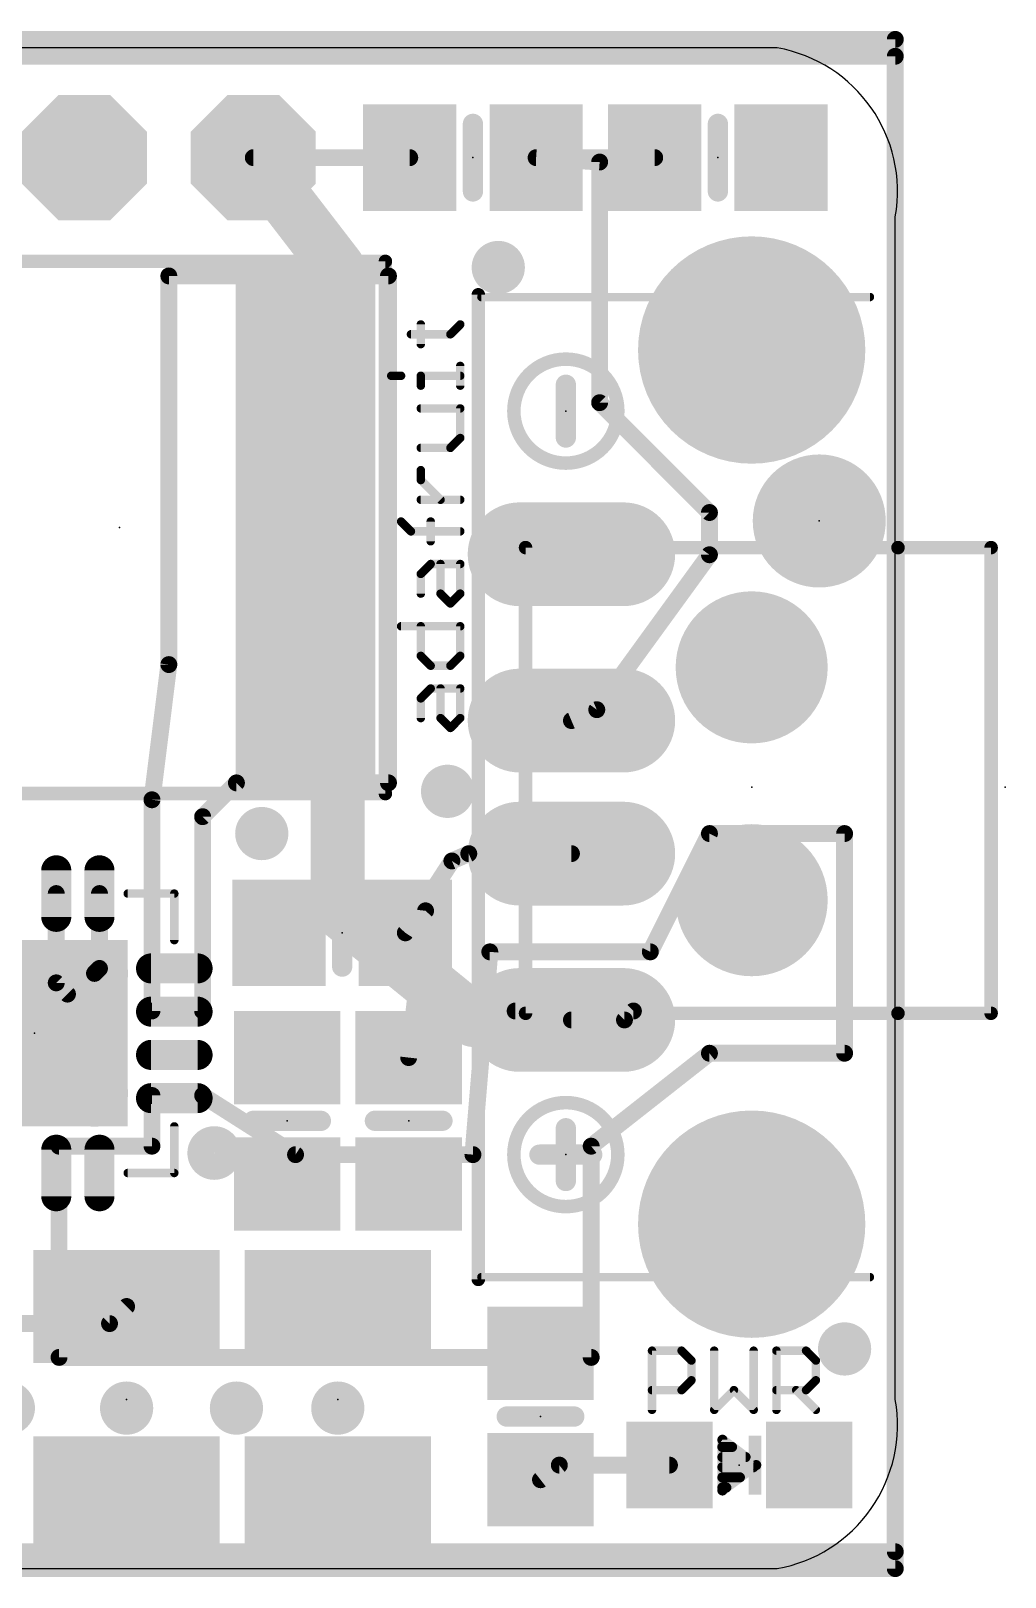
# Model space of a CAD drawing. Extents: x -7.3 to 30.9, y -0.2 to 23.1.
# Drawn here: x 16.21 to 30.86, y -0.13 to 23.11 of the extents above; entities that cross this region are included whole.
import ezdxf

# ---------------------------------------------------------------- set-up
doc = ezdxf.new("R2010")
doc.units = 0
for name, color, linetype in [('1', 12, 'CONTINUOUS'), ('16', 132, 'CONTINUOUS'), ('17', 110, 'CONTINUOUS'), ('18', 110, 'CONTINUOUS'), ('20', 53, 'CONTINUOUS'), ('21', 40, 'CONTINUOUS'), ('23', 53, 'CONTINUOUS'), ('29', 253, 'CONTINUOUS')]:
    doc.layers.add(name, color=color, linetype=linetype)

# ---------------------------------------------------------------- blocks, each defined once
blk = doc.blocks.new('RECT')
blk.add_solid([(-0.5, -0.5), (0.5, -0.5), (-0.5, 0.5), (0.5, 0.5)])
blk = doc.blocks.new('LONGP100')
at = {"const_width": 1}
blk.add_lwpolyline([(-0.5, 0), (0.5, 0)], dxfattribs=at)
at = {"const_width": 0.5}
for points in [[(-0.5, 0.25, 1), (-0.5, -0.25)], [(0.5, -0.25, 1), (0.5, 0.25)]]:
    blk.add_lwpolyline(points, format="xyb", dxfattribs=at)
blk = doc.blocks.new('ROUNDP')
at = {"const_width": 0.5}
blk.add_lwpolyline([(0, -0.25, 1), (0, 0.25, 1), (0, -0.25)], format="xyb", dxfattribs=at)
blk = doc.blocks.new('PIE')
at = {"const_width": 0.5}
blk.add_lwpolyline([(0, -0.25, 1), (0, 0.25, 1), (0, -0.25)], format="xyb", dxfattribs=at)
blk = doc.blocks.new('OCTAGONP')
at = {"const_width": 0.5}
blk.add_lwpolyline([(-0.25, -0.1036), (-0.25, 0.1036), (-0.1036, 0.25), (0.1036, 0.25), (0.25, 0.1036), (0.25, -0.1036), (0.1036, -0.25), (-0.1036, -0.25), (-0.25, -0.1036), (-0.25, 0.1036)], dxfattribs=at)
blk = doc.blocks.new('RECT168000X56000R100')
at = {"const_width": 0.175}
blk.add_lwpolyline([(0.4375, 0), (0.4375, 0, 0.4142), (0.35, 0.0875), (-0.35, 0.0875, 0.4142), (-0.4375, 0), (-0.4375, 0, 0.4142), (-0.35, -0.0875), (0.35, -0.0875, 0.4142)], format="xyb", close=True, dxfattribs=at)
blk.add_solid([(-0.3754, -0.0254), (0.3754, -0.0254), (-0.3754, 0.0254), (0.3754, 0.0254)])
blk = doc.blocks.new('RECT184256X72256R100')
at = {"const_width": 0.2258}
blk.add_lwpolyline([(0.4629, 0), (0.4629, 0, 0.4142), (0.35, 0.1129), (-0.35, 0.1129, 0.4142), (-0.4629, 0), (-0.4629, 0, 0.4142), (-0.35, -0.1129), (0.35, -0.1129, 0.4142)], format="xyb", close=True, dxfattribs=at)
blk.add_solid([(-0.3754, -0.0254), (0.3754, -0.0254), (-0.3754, 0.0254), (0.3754, 0.0254)])
blk = doc.blocks.new('ROUNDV')
at = {"const_width": 0.5}
blk.add_lwpolyline([(0, -0.25, 1), (0, 0.25, 1), (0, -0.25)], format="xyb", dxfattribs=at)

msp = doc.modelspace()

# ---------------------------------------------------------------- linework, layer by layer
at = {"layer": '1', "const_width": 0.254}
for points in [[(0, 22.733), (29.21, 22.733)], [(29.21, 22.733), (29.21, 0)], [(19.558, 21.209), (21.91, 21.209)], [(23.81, 21.209), (25.593, 21.209)], [(23.81, 21.209), (24.765, 21.143)], [(24.765, 21.143), (24.765, 17.526)], [(21.59, 19.431), (18.288, 19.431)], [(18.288, 19.431), (18.288, 13.589)], [(21.59, 11.811), (21.59, 19.431)], [(24.765, 17.526), (26.416, 15.875)], [(26.416, 15.875), (26.416, 15.24)], [(26.416, 15.24), (24.722, 12.911)], [(18.288, 13.589), (18.034, 11.557)], [(24.722, 12.911), (24.341, 12.7475)], [(18.796, 11.303), (19.304, 11.811)], [(19.304, 11.811), (21.59, 11.811)], [(18.034, 11.557), (18.034, 8.382)], [(18.796, 8.382), (18.796, 11.303)], [(26.416, 11.049), (25.527, 9.271)], [(28.448, 11.049), (26.416, 11.049)], [(28.448, 7.747), (28.448, 11.049)], [(22.5435, 10.6375), (21.844, 9.557)], [(22.7975, 10.7475), (22.5435, 10.6375)], [(22.7975, 10.7475), (24.341, 10.7475)], [(16.595, 10.147), (16.595, 8.805)], [(17.245, 10.147), (17.245, 9.022)], [(22.148, 9.888), (21.844, 9.557)], [(21.894, 7.682), (22.148, 9.888)], [(23.114, 9.271), (22.86, 6.223)], [(25.527, 9.271), (23.114, 9.271)], [(17.245, 9.022), (17.17, 8.947)], [(16.595, 8.805), (16.764, 8.636)], [(18.034, 8.382), (18.796, 8.382)], [(23.495, 8.382), (25.273, 8.382)], [(25.1385, 8.2475), (24.341, 8.2475)], [(25.273, 8.382), (25.1385, 8.2475)], [(24.638, 6.35), (26.416, 7.747)], [(26.416, 7.747), (28.448, 7.747)], [(18.796, 7.112), (18.034, 7.112)], [(18.034, 7.112), (18.034, 6.35)], [(20.193, 6.223), (18.796, 7.112)], [(16.637, 6.35), (16.637, 3.175)], [(18.034, 6.35), (16.637, 6.35)], [(22.86, 6.223), (20.193, 6.223)], [(24.638, 3.175), (24.638, 6.35)], [(17.396, 3.683), (17.653, 3.94)], [(15.875, 3.683), (17.396, 3.683)], [(16.637, 3.175), (24.638, 3.175)], [(24.159, 1.556), (23.876, 1.336)], [(25.815, 1.556), (24.159, 1.556)], [(29.21, 0), (0, 0)]]:
    msp.add_lwpolyline(points, dxfattribs=at)
at = {"layer": '1', "const_width": 0.127}
for points in [[(29.2735, 22.733, 1), (29.1465, 22.733)], [(29.21, 22.6695, 1), (29.21, 22.7965)], [(19.558, 21.2725, 1), (19.558, 21.1455)], [(21.91, 21.1455, 1), (21.91, 21.2725)], [(23.81, 21.2725, 1), (23.81, 21.1455)], [(23.8144, 21.2723, 1), (23.8056, 21.1457)], [(24.8285, 21.143, 1), (24.7015, 21.143)], [(24.7606, 21.0797, 1), (24.7694, 21.2063)], [(25.593, 21.1455, 1), (25.593, 21.2725)], [(18.288, 19.4945, 1), (18.288, 19.3675)], [(18.3515, 19.431, 1), (18.2245, 19.431)], [(21.6535, 19.431, 1), (21.5265, 19.431)], [(21.59, 19.3675, 1), (21.59, 19.4945)], [(24.8099, 17.5709, 1), (24.7201, 17.4811)], [(24.7015, 17.526, 1), (24.8285, 17.526)], [(26.4795, 15.875, 1), (26.3525, 15.875)], [(26.3711, 15.8301, 1), (26.4609, 15.9199)], [(26.4674, 15.2026, 1), (26.3646, 15.2774)], [(26.3525, 15.24, 1), (26.4795, 15.24)], [(18.351, 13.5811, 1), (18.225, 13.5969)], [(18.2245, 13.589, 1), (18.3515, 13.589)], [(24.747, 12.8526, 1), (24.697, 12.9694)], [(24.316, 12.8059, 1), (24.366, 12.6891)], [(24.6706, 12.9484, 1), (24.7734, 12.8736)], [(19.304, 11.8745, 1), (19.304, 11.7475)], [(19.3489, 11.7661, 1), (19.2591, 11.8559)], [(21.5265, 11.811, 1), (21.6535, 11.811)], [(21.59, 11.7475, 1), (21.59, 11.8745)], [(18.0975, 11.557, 1), (17.9705, 11.557)], [(17.971, 11.5649, 1), (18.097, 11.5491)], [(18.8595, 11.303, 1), (18.7325, 11.303)], [(18.7511, 11.3479, 1), (18.8409, 11.2581)], [(26.416, 11.1125, 1), (26.416, 10.9855)], [(26.4728, 11.0206, 1), (26.3592, 11.0774)], [(28.5115, 11.049, 1), (28.3845, 11.049)], [(28.448, 10.9855, 1), (28.448, 11.1125)], [(22.5183, 10.6958, 1), (22.5687, 10.5792)], [(22.5968, 10.603, 1), (22.4902, 10.672)], [(22.7975, 10.811, 1), (22.7975, 10.684)], [(22.8227, 10.6892, 1), (22.7723, 10.8058)], [(24.341, 10.684, 1), (24.341, 10.811)], [(16.6585, 10.147, 1), (16.5315, 10.147)], [(17.3085, 10.147, 1), (17.1815, 10.147)], [(22.2111, 9.8807, 1), (22.0849, 9.8953)], [(22.1948, 9.845, 1), (22.1012, 9.931)], [(21.7972, 9.6, 1), (21.8908, 9.514)], [(21.7907, 9.5915, 1), (21.8973, 9.5225)], [(23.114, 9.3345, 1), (23.114, 9.2075)], [(23.1773, 9.2657, 1), (23.0507, 9.2763)], [(25.4702, 9.2994, 1), (25.5838, 9.2426)], [(25.527, 9.2075, 1), (25.527, 9.3345)], [(17.1815, 9.022, 1), (17.3085, 9.022)], [(17.2899, 8.9771, 1), (17.2001, 9.0669)], [(16.6399, 8.8499, 1), (16.5501, 8.7601)], [(16.5315, 8.805, 1), (16.6585, 8.805)], [(17.1251, 8.9919, 1), (17.2149, 8.9021)], [(16.7191, 8.5911, 1), (16.8089, 8.6809)], [(18.034, 8.4455, 1), (18.034, 8.3185)], [(17.9705, 8.382, 1), (18.0975, 8.382)], [(18.7325, 8.382, 1), (18.8595, 8.382)], [(18.796, 8.3185, 1), (18.796, 8.4455)], [(23.495, 8.4455, 1), (23.495, 8.3185)], [(24.341, 8.311, 1), (24.341, 8.184)], [(25.1385, 8.184, 1), (25.1385, 8.311)], [(25.3179, 8.3371, 1), (25.2281, 8.4269)], [(25.273, 8.3185, 1), (25.273, 8.4455)], [(25.0936, 8.2924, 1), (25.1834, 8.2026)], [(21.8309, 7.6893, 1), (21.9571, 7.6747)], [(26.416, 7.8105, 1), (26.416, 7.6835)], [(26.4552, 7.6971, 1), (26.3768, 7.7969)], [(28.3845, 7.747, 1), (28.5115, 7.747)], [(28.448, 7.6835, 1), (28.448, 7.8105)], [(18.034, 7.1755, 1), (18.034, 7.0485)], [(18.0975, 7.112, 1), (17.9705, 7.112)], [(18.8301, 7.1656, 1), (18.7619, 7.0584)], [(18.796, 7.0485, 1), (18.796, 7.1755)], [(16.7005, 6.35, 1), (16.5735, 6.35)], [(16.637, 6.4135, 1), (16.637, 6.2865)], [(17.9705, 6.35, 1), (18.0975, 6.35)], [(18.034, 6.2865, 1), (18.034, 6.4135)], [(20.193, 6.2865, 1), (20.193, 6.1595)], [(20.1589, 6.1694, 1), (20.2271, 6.2766)], [(22.7967, 6.2283, 1), (22.9233, 6.2177)], [(22.86, 6.1595, 1), (22.86, 6.2865)], [(24.7015, 6.35, 1), (24.5745, 6.35)], [(24.5988, 6.3999, 1), (24.6772, 6.3001)], [(17.6979, 3.8951, 1), (17.6081, 3.9849)], [(17.3511, 3.7279, 1), (17.4409, 3.6381)], [(17.396, 3.6195, 1), (17.396, 3.7465)], [(16.637, 3.2385, 1), (16.637, 3.1115)], [(24.638, 3.1115, 1), (24.638, 3.2385)], [(16.5735, 3.175, 1), (16.7005, 3.175)], [(24.5745, 3.175, 1), (24.7015, 3.175)], [(24.159, 1.6195, 1), (24.159, 1.4925)], [(24.198, 1.5059, 1), (24.12, 1.6061)], [(25.815, 1.4925, 1), (25.815, 1.6195)], [(23.837, 1.3861, 1), (23.915, 1.2859)], [(29.1465, 0, 1), (29.2735, 0)], [(29.21, -0.0635, 1), (29.21, 0.0635)]]:
    msp.add_lwpolyline(points, format="xyb", dxfattribs=at)
at = {"layer": '16'}
for points, const_width in [([(0, 22.987), (29.21, 22.987)], 0.254), ([(29.21, 22.987), (29.21, 0.254)], 0.254), ([(19.558, 21.209), (20.828, 19.558)], 0.8128), ([(20.828, 19.558), (20.828, 9.906)], 0.8128), ([(20.828, 9.906), (22.8675, 8.2475)], 0.8128), ([(22.8675, 8.2475), (24.341, 8.2475)], 0.8128), ([(29.21, 0.254), (0, 0.254)], 0.254)]:
    msp.add_lwpolyline(points, dxfattribs=dict(at, const_width=const_width))
for points, const_width in [([(29.2735, 22.987, 1), (29.1465, 22.987)], 0.127), ([(29.21, 22.9235, 1), (29.21, 23.0505)], 0.127), ([(19.7191, 21.3329, 1), (19.3969, 21.0851)], 0.4064), ([(21.0312, 19.558, 1), (20.6248, 19.558)], 0.4064), ([(20.6669, 19.4341, 1), (20.9891, 19.6819)], 0.4064), ([(20.9562, 10.0637, 1), (20.6998, 9.7483)], 0.4064), ([(20.6248, 9.906, 1), (21.0312, 9.906)], 0.4064), ([(22.8675, 8.4507, 1), (22.8675, 8.0443)], 0.4064), ([(22.7393, 8.0898, 1), (22.9957, 8.4052)], 0.4064), ([(24.341, 8.0443, 1), (24.341, 8.4507)], 0.4064), ([(29.1465, 0.254, 1), (29.2735, 0.254)], 0.127), ([(29.21, 0.1905, 1), (29.21, 0.3175)], 0.127)]:
    msp.add_lwpolyline(points, format="xyb", dxfattribs=dict(at, const_width=const_width))
at = {"layer": '20'}
for p, q in [((27.432, 22.86), (2.54, 22.86)), ((29.21, 2.54), (29.21, 20.32)), ((2.54, 0), (27.432, 0))]:
    msp.add_line(p, q, dxfattribs=at)
for centre, start, end in [((27.051, 20.701), 349.992, 79.992), ((27.051, 2.159), 280.008, 10.008)]:
    msp.add_arc(centre, 2.1924, start, end, dxfattribs=at)
at = {"layer": '21'}
for points, const_width in [([(22.86, 20.701), (22.86, 21.717)], 0.3048), ([(26.543, 21.717), (26.543, 20.701)], 0.3048), ([(13.544, 19.65), (21.544, 19.65)], 0.2032), ([(21.544, 19.65), (21.544, 11.65)], 0.2032), ([(22.941, 19.1475), (22.941, 4.3475)], 0.2032), ([(22.987, 19.1135), (28.829, 19.1135)], 0.127), ([(21.928, 18.5538), (22.5212, 18.5538)], 0.127), ([(22.0763, 18.4055), (22.0763, 18.7021)], 0.127), ([(22.5212, 18.5538), (22.6695, 18.7021)], 0.127), ([(22.6695, 17.7819), (22.6695, 18.0784)], 0.127), ([(21.6314, 17.9301), (21.7797, 17.9301)], 0.127), ([(22.0763, 17.7819), (22.0763, 17.9301)], 0.127), ([(22.0763, 17.9301), (22.6695, 17.9301)], 0.127), ([(24.257, 17.7958), (24.257, 17.0021)], 0.3048), ([(22.6695, 17.4395), (22.0763, 17.4395)], 0.127), ([(22.6695, 16.9946), (22.6695, 17.4395)], 0.127), ([(22.5212, 16.8463), (22.6695, 16.9946)], 0.127), ([(22.0763, 16.8463), (22.5212, 16.8463)], 0.127), ([(22.0763, 16.3633), (22.0763, 16.5116)], 0.127), ([(22.3729, 16.0667), (22.0763, 16.3633)], 0.127), ([(22.6695, 16.0667), (22.0763, 16.0667)], 0.127), ([(21.928, 15.5913), (21.7797, 15.7396)], 0.127), ([(22.6695, 15.5913), (21.928, 15.5913)], 0.127), ([(22.2246, 15.4431), (22.2246, 15.7396)], 0.127), ([(29.251, 15.3475), (23.651, 15.3475)], 0.2032), ([(23.651, 15.3475), (23.651, 8.3475)], 0.2032), ([(30.651, 15.3475), (29.251, 15.3475)], 0.2032), ([(29.251, 8.3475), (29.251, 15.3475)], 0.2032), ([(30.651, 8.3475), (30.651, 15.3475)], 0.2032), ([(22.0763, 14.9524), (22.2246, 15.1007)], 0.127), ([(22.2246, 15.1007), (22.6695, 15.1007)], 0.127), ([(22.3729, 14.6558), (22.3729, 15.1007)], 0.127), ([(22.6695, 15.1007), (22.6695, 14.6558)], 0.127), ([(22.0763, 14.6558), (22.0763, 14.9524)], 0.127), ([(22.5212, 14.5075), (22.3729, 14.6558)], 0.127), ([(22.6695, 14.6558), (22.5212, 14.5075)], 0.127), ([(21.7797, 14.1652), (22.6695, 14.1652)], 0.127), ([(22.0763, 13.7203), (22.0763, 14.1652)], 0.127), ([(22.6695, 14.1652), (22.6695, 13.7203)], 0.127), ([(22.2246, 13.572), (22.0763, 13.7203)], 0.127), ([(22.6695, 13.7203), (22.5212, 13.572)], 0.127), ([(22.5212, 13.572), (22.2246, 13.572)], 0.127), ([(22.0763, 13.0814), (22.2246, 13.2297)], 0.127), ([(22.2246, 13.2297), (22.6695, 13.2297)], 0.127), ([(22.3729, 12.7848), (22.3729, 13.2297)], 0.127), ([(22.6695, 13.2297), (22.6695, 12.7848)], 0.127), ([(22.0763, 12.7848), (22.0763, 13.0814)], 0.127), ([(22.5212, 12.6365), (22.3729, 12.7848)], 0.127), ([(22.6695, 12.7848), (22.5212, 12.6365)], 0.127), ([(21.544, 11.65), (13.544, 11.65)], 0.2032), ([(18.37, 10.147), (17.67, 10.147)], 0.127), ([(18.37, 9.447), (18.37, 10.147)], 0.127), ([(20.894, 9.049), (20.894, 10.065)], 0.3048), ([(23.651, 8.3475), (29.251, 8.3475)], 0.2032), ([(29.251, 8.3475), (30.651, 8.3475)], 0.2032), ([(19.558, 6.731), (20.574, 6.731)], 0.3048), ([(22.402, 6.732), (21.386, 6.732)], 0.3048), ([(24.257, 6.6198), (24.257, 5.8262)], 0.3048), ([(18.37, 5.947), (18.37, 6.647)], 0.127), ([(24.6538, 6.223), (23.8601, 6.223)], 0.3048), ([(17.67, 5.947), (18.37, 5.947)], 0.127), ([(22.987, 4.3815), (28.829, 4.3815)], 0.127), ([(25.5522, 2.3865), (25.5522, 3.2763)], 0.127), ([(25.5522, 3.2763), (25.9971, 3.2763)], 0.127), ([(25.9971, 3.2763), (26.1454, 3.128)], 0.127), ([(26.4877, 3.2763), (26.4877, 2.3865)], 0.127), ([(27.0809, 2.3865), (27.0809, 3.2763)], 0.127), ([(27.4233, 2.3865), (27.4233, 3.2763)], 0.127), ([(27.4233, 3.2763), (27.8681, 3.2763)], 0.127), ([(27.8681, 3.2763), (28.0164, 3.128)], 0.127), ([(26.1454, 3.128), (26.1454, 2.8314)], 0.127), ([(28.0164, 3.128), (28.0164, 2.8314)], 0.127), ([(26.1454, 2.8314), (25.9971, 2.6831)], 0.127), ([(28.0164, 2.8314), (27.8681, 2.6831)], 0.127), ([(25.9971, 2.6831), (25.5522, 2.6831)], 0.127), ([(26.4877, 2.3865), (26.7843, 2.6831)], 0.127), ([(26.7843, 2.6831), (27.0809, 2.3865)], 0.127), ([(27.8681, 2.6831), (27.4233, 2.6831)], 0.127), ([(27.7198, 2.6831), (28.0164, 2.3865)], 0.127), ([(24.384, 2.286), (23.368, 2.286)], 0.3048), ([(27.119, 1.556), (26.611, 1.937)], 0.1524), ([(26.611, 1.937), (26.611, 1.175)], 0.1524), ([(26.611, 1.8288), (26.7553, 1.8288)], 0.1524), ([(26.611, 1.6764), (26.9585, 1.6764)], 0.1524), ([(26.611, 1.175), (27.119, 1.556)], 0.1524), ([(26.611, 1.524), (27.0763, 1.524)], 0.1524), ([(26.611, 1.3716), (26.8731, 1.3716)], 0.1524), ([(26.611, 1.2192), (26.6699, 1.2192)], 0.1524)]:
    msp.add_lwpolyline(points, dxfattribs=dict(at, const_width=const_width))
for points, const_width in [([(22.9362, 21.717, 1), (22.7838, 21.717)], 0.1524), ([(26.6192, 21.717, 1), (26.4668, 21.717)], 0.1524), ([(22.7838, 20.701, 1), (22.9362, 20.701)], 0.1524), ([(26.4668, 20.701, 1), (26.6192, 20.701)], 0.1524), ([(21.5948, 19.65, 1), (21.4932, 19.65)], 0.1016), ([(21.544, 19.5992, 1), (21.544, 19.7008)], 0.1016), ([(22.9918, 19.1475, 1), (22.8902, 19.1475)], 0.1016), ([(22.987, 19.1453, 1), (22.987, 19.0818)], 0.0635), ([(28.829, 19.0818, 1), (28.829, 19.1453)], 0.0635), ([(21.928, 18.5856, 1), (21.928, 18.5221)], 0.0635), ([(22.1081, 18.7021, 1), (22.0446, 18.7021)], 0.0635), ([(22.4988, 18.5763, 1), (22.5437, 18.5314)], 0.0635), ([(22.5212, 18.5221, 1), (22.5212, 18.5856)], 0.0635), ([(22.692, 18.6797, 1), (22.647, 18.7246)], 0.0635), ([(22.0446, 18.4055, 1), (22.1081, 18.4055)], 0.0635), ([(22.7012, 18.0784, 1), (22.6378, 18.0784)], 0.0635), ([(24.257, 16.6173, 1), (24.257, 18.1807, 1), (24.257, 16.6173)], 0.2032), ([(21.6314, 17.9619, 1), (21.6314, 17.8984)], 0.0635), ([(21.7797, 17.8984, 1), (21.7797, 17.9619)], 0.0635), ([(22.1081, 17.9301, 1), (22.0446, 17.9301)], 0.0635), ([(22.0763, 17.9619, 1), (22.0763, 17.8984)], 0.0635), ([(22.6695, 17.8984, 1), (22.6695, 17.9619)], 0.0635), ([(24.3332, 17.7958, 1), (24.1808, 17.7958)], 0.1524), ([(22.0446, 17.7819, 1), (22.1081, 17.7819)], 0.0635), ([(22.6378, 17.7819, 1), (22.7012, 17.7819)], 0.0635), ([(22.0763, 17.4713, 1), (22.0763, 17.4078)], 0.0635), ([(22.7012, 17.4395, 1), (22.6378, 17.4395)], 0.0635), ([(22.6695, 17.4078, 1), (22.6695, 17.4713)], 0.0635), ([(22.6378, 16.9946, 1), (22.7012, 16.9946)], 0.0635), ([(22.692, 16.9722, 1), (22.647, 17.0171)], 0.0635), ([(24.1808, 17.0021, 1), (24.3332, 17.0021)], 0.1524), ([(22.0763, 16.8781, 1), (22.0763, 16.8146)], 0.0635), ([(22.4988, 16.8688, 1), (22.5437, 16.8239)], 0.0635), ([(22.5212, 16.8146, 1), (22.5212, 16.8781)], 0.0635), ([(22.1081, 16.5116, 1), (22.0446, 16.5116)], 0.0635), ([(22.0446, 16.3633, 1), (22.1081, 16.3633)], 0.0635), ([(22.0988, 16.3858, 1), (22.0539, 16.3409)], 0.0635), ([(22.0763, 16.0985, 1), (22.0763, 16.035)], 0.0635), ([(22.3505, 16.0443, 1), (22.3954, 16.0892)], 0.0635), ([(22.6695, 16.035, 1), (22.6695, 16.0985)], 0.0635), ([(21.8022, 15.7621, 1), (21.7573, 15.7172)], 0.0635), ([(21.928, 15.6231, 1), (21.928, 15.5596)], 0.0635), ([(21.9056, 15.5689, 1), (21.9505, 15.6138)], 0.0635), ([(22.2564, 15.7396, 1), (22.1929, 15.7396)], 0.0635), ([(22.6695, 15.5596, 1), (22.6695, 15.6231)], 0.0635), ([(22.1929, 15.4431, 1), (22.2564, 15.4431)], 0.0635), ([(23.651, 15.3983, 1), (23.651, 15.2967)], 0.1016), ([(23.7018, 15.3475, 1), (23.6002, 15.3475)], 0.1016), ([(29.251, 15.3983, 1), (29.251, 15.2967)], 0.1016), ([(29.3018, 15.3475, 1), (29.2002, 15.3475)], 0.1016), ([(29.251, 15.2967, 1), (29.251, 15.3983)], 0.1016), ([(30.7018, 15.3475, 1), (30.6002, 15.3475)], 0.1016), ([(30.651, 15.2967, 1), (30.651, 15.3983)], 0.1016), ([(22.2246, 15.1325, 1), (22.2246, 15.069)], 0.0635), ([(22.2471, 15.0783, 1), (22.2022, 15.1232)], 0.0635), ([(22.4047, 15.1007, 1), (22.3412, 15.1007)], 0.0635), ([(22.7012, 15.1007, 1), (22.6378, 15.1007)], 0.0635), ([(22.6695, 15.069, 1), (22.6695, 15.1325)], 0.0635), ([(22.1081, 14.9524, 1), (22.0446, 14.9524)], 0.0635), ([(22.0539, 14.9749, 1), (22.0988, 14.93)], 0.0635), ([(22.0446, 14.6558, 1), (22.1081, 14.6558)], 0.0635), ([(22.3954, 14.6783, 1), (22.3505, 14.6334)], 0.0635), ([(22.3412, 14.6558, 1), (22.4047, 14.6558)], 0.0635), ([(22.6378, 14.6558, 1), (22.7012, 14.6558)], 0.0635), ([(22.692, 14.6334, 1), (22.647, 14.6783)], 0.0635), ([(22.4988, 14.53, 1), (22.5437, 14.4851)], 0.0635), ([(22.4988, 14.4851, 1), (22.5437, 14.53)], 0.0635), ([(21.7797, 14.1969, 1), (21.7797, 14.1334)], 0.0635), ([(22.1081, 14.1652, 1), (22.0446, 14.1652)], 0.0635), ([(22.7012, 14.1652, 1), (22.6378, 14.1652)], 0.0635), ([(22.6695, 14.1334, 1), (22.6695, 14.1969)], 0.0635), ([(22.0446, 13.7203, 1), (22.1081, 13.7203)], 0.0635), ([(22.0988, 13.7428, 1), (22.0539, 13.6979)], 0.0635), ([(22.6378, 13.7203, 1), (22.7012, 13.7203)], 0.0635), ([(22.692, 13.6979, 1), (22.647, 13.7428)], 0.0635), ([(22.2246, 13.6038, 1), (22.2246, 13.5403)], 0.0635), ([(22.2022, 13.5496, 1), (22.2471, 13.5945)], 0.0635), ([(22.4988, 13.5945, 1), (22.5437, 13.5496)], 0.0635), ([(22.5212, 13.5403, 1), (22.5212, 13.6038)], 0.0635), ([(22.2246, 13.2614, 1), (22.2246, 13.1979)], 0.0635), ([(22.2471, 13.2072, 1), (22.2022, 13.2521)], 0.0635), ([(22.4047, 13.2297, 1), (22.3412, 13.2297)], 0.0635), ([(22.7012, 13.2297, 1), (22.6378, 13.2297)], 0.0635), ([(22.6695, 13.1979, 1), (22.6695, 13.2614)], 0.0635), ([(22.1081, 13.0814, 1), (22.0446, 13.0814)], 0.0635), ([(22.0539, 13.1038, 1), (22.0988, 13.0589)], 0.0635), ([(22.0446, 12.7848, 1), (22.1081, 12.7848)], 0.0635), ([(22.3954, 12.8072, 1), (22.3505, 12.7623)], 0.0635), ([(22.3412, 12.7848, 1), (22.4047, 12.7848)], 0.0635), ([(22.6378, 12.7848, 1), (22.7012, 12.7848)], 0.0635), ([(22.692, 12.7623, 1), (22.647, 12.8072)], 0.0635), ([(22.4988, 12.659, 1), (22.5437, 12.614)], 0.0635), ([(22.4988, 12.614, 1), (22.5437, 12.659)], 0.0635), ([(21.4932, 11.65, 1), (21.5948, 11.65)], 0.1016), ([(21.544, 11.5992, 1), (21.544, 11.7008)], 0.1016), ([(17.67, 10.1788, 1), (17.67, 10.1152)], 0.0635), ([(18.4017, 10.147, 1), (18.3383, 10.147)], 0.0635), ([(18.37, 10.1152, 1), (18.37, 10.1788)], 0.0635), ([(20.9702, 10.065, 1), (20.8178, 10.065)], 0.1524), ([(18.3383, 9.447, 1), (18.4017, 9.447)], 0.0635), ([(20.8178, 9.049, 1), (20.9702, 9.049)], 0.1524), ([(23.651, 8.3983, 1), (23.651, 8.2967)], 0.1016), ([(23.6002, 8.3475, 1), (23.7018, 8.3475)], 0.1016), ([(29.251, 8.3983, 1), (29.251, 8.2967)], 0.1016), ([(29.2002, 8.3475, 1), (29.3018, 8.3475)], 0.1016), ([(29.251, 8.2967, 1), (29.251, 8.3983)], 0.1016), ([(30.6002, 8.3475, 1), (30.7018, 8.3475)], 0.1016), ([(30.651, 8.2967, 1), (30.651, 8.3983)], 0.1016), ([(24.257, 5.4413, 1), (24.257, 7.0047, 1), (24.257, 5.4413)], 0.2032), ([(19.558, 6.8072, 1), (19.558, 6.6548)], 0.1524), ([(20.574, 6.6548, 1), (20.574, 6.8072)], 0.1524), ([(21.386, 6.8082, 1), (21.386, 6.6558)], 0.1524), ([(22.402, 6.6558, 1), (22.402, 6.8082)], 0.1524), ([(24.3332, 6.6198, 1), (24.1808, 6.6198)], 0.1524), ([(18.4017, 6.647, 1), (18.3383, 6.647)], 0.0635), ([(18.97, 6.047, 1), (18.97, 6.447, 1), (18.97, 6.047)], 0.4064), ([(23.8601, 6.2992, 1), (23.8601, 6.1468)], 0.1524), ([(24.6538, 6.1468, 1), (24.6538, 6.2992)], 0.1524), ([(17.67, 5.9787, 1), (17.67, 5.9153)], 0.0635), ([(18.3383, 5.947, 1), (18.4017, 5.947)], 0.0635), ([(18.37, 5.9153, 1), (18.37, 5.9787)], 0.0635), ([(24.1808, 5.8262, 1), (24.3332, 5.8262)], 0.1524), ([(22.987, 4.4132, 1), (22.987, 4.3498)], 0.0635), ([(28.829, 4.3498, 1), (28.829, 4.4132)], 0.0635), ([(22.8902, 4.3475, 1), (22.9918, 4.3475)], 0.1016), ([(25.584, 3.2763, 1), (25.5205, 3.2763)], 0.0635), ([(25.5522, 3.308, 1), (25.5522, 3.2445)], 0.0635), ([(26.0196, 3.2987, 1), (25.9746, 3.2538)], 0.0635), ([(25.9971, 3.2445, 1), (25.9971, 3.308)], 0.0635), ([(26.5195, 3.2763, 1), (26.456, 3.2763)], 0.0635), ([(27.1127, 3.2763, 1), (27.0492, 3.2763)], 0.0635), ([(27.455, 3.2763, 1), (27.3915, 3.2763)], 0.0635), ([(27.4233, 3.308, 1), (27.4233, 3.2445)], 0.0635), ([(27.8906, 3.2987, 1), (27.8457, 3.2538)], 0.0635), ([(27.8681, 3.2445, 1), (27.8681, 3.308)], 0.0635), ([(26.1771, 3.128, 1), (26.1136, 3.128)], 0.0635), ([(26.1229, 3.1055, 1), (26.1678, 3.1504)], 0.0635), ([(28.0482, 3.128, 1), (27.9847, 3.128)], 0.0635), ([(27.994, 3.1055, 1), (28.0389, 3.1504)], 0.0635), ([(26.1136, 2.8314, 1), (26.1771, 2.8314)], 0.0635), ([(26.1678, 2.8089, 1), (26.1229, 2.8538)], 0.0635), ([(27.9847, 2.8314, 1), (28.0482, 2.8314)], 0.0635), ([(28.0389, 2.8089, 1), (27.994, 2.8538)], 0.0635), ([(25.5522, 2.7148, 1), (25.5522, 2.6513)], 0.0635), ([(25.9746, 2.7055, 1), (26.0196, 2.6606)], 0.0635), ([(25.9971, 2.6513, 1), (25.9971, 2.7148)], 0.0635), ([(26.8068, 2.7055, 1), (26.7619, 2.6606)], 0.0635), ([(26.8068, 2.6606, 1), (26.7619, 2.7055)], 0.0635), ([(27.4233, 2.7148, 1), (27.4233, 2.6513)], 0.0635), ([(27.7423, 2.7055, 1), (27.6974, 2.6606)], 0.0635), ([(27.8457, 2.7055, 1), (27.8906, 2.6606)], 0.0635), ([(27.8681, 2.6513, 1), (27.8681, 2.7148)], 0.0635), ([(23.368, 2.3622, 1), (23.368, 2.2098)], 0.1524), ([(24.384, 2.2098, 1), (24.384, 2.3622)], 0.1524), ([(25.5205, 2.3865, 1), (25.584, 2.3865)], 0.0635), ([(26.4653, 2.409, 1), (26.5102, 2.364)], 0.0635), ([(26.456, 2.3865, 1), (26.5195, 2.3865)], 0.0635), ([(27.0492, 2.3865, 1), (27.1127, 2.3865)], 0.0635), ([(27.0585, 2.364, 1), (27.1034, 2.409)], 0.0635), ([(27.3915, 2.3865, 1), (27.455, 2.3865)], 0.0635), ([(27.994, 2.364, 1), (28.0389, 2.409)], 0.0635), ([(26.6339, 1.9675, 1), (26.5881, 1.9065)], 0.0762), ([(26.6491, 1.937, 1), (26.5729, 1.937)], 0.0762), ([(26.611, 1.8669, 1), (26.611, 1.7907)], 0.0762), ([(26.7553, 1.7907, 1), (26.7553, 1.8669)], 0.0762), ([(26.611, 1.7145, 1), (26.611, 1.6383)], 0.0762), ([(26.9585, 1.6383, 1), (26.9585, 1.7145)], 0.0762), ([(27.1419, 1.5255, 1), (27.0961, 1.5865)], 0.0762), ([(26.611, 1.5621, 1), (26.611, 1.4859)], 0.0762), ([(26.611, 1.4097, 1), (26.611, 1.3335)], 0.0762), ([(26.8731, 1.3335, 1), (26.8731, 1.4097)], 0.0762), ([(27.0763, 1.4859, 1), (27.0763, 1.5621)], 0.0762), ([(27.0961, 1.5255, 1), (27.1419, 1.5865)], 0.0762), ([(26.611, 1.2573, 1), (26.611, 1.1811)], 0.0762), ([(26.5881, 1.2055, 1), (26.6339, 1.1445)], 0.0762), ([(26.5729, 1.175, 1), (26.6491, 1.175)], 0.0762), ([(26.6699, 1.1811, 1), (26.6699, 1.2573)], 0.0762)]:
    msp.add_lwpolyline(points, format="xyb", dxfattribs=dict(at, const_width=const_width))
at = {"layer": '23'}
for p in [(22.86, 21.209), (26.543, 21.209), (24.257, 17.399), (17.544, 15.65), (28.067, 15.748), (27.051, 11.7475), (30.861, 11.7475), (20.894, 9.557), (16.27, 8.047), (20.066, 6.731), (21.894, 6.732), (24.257, 6.223), (17.653, 2.54), (20.828, 2.54), (23.876, 2.286), (26.865, 1.556)]:
    msp.add_point(p, dxfattribs=at)
at = {"layer": '29'}
for points, const_width in [([(28.067, 16.498, 0.4142), (27.317, 15.748)], 0.5), ([(28.817, 15.748, 0.4142), (28.067, 16.498)], 0.5), ([(28.067, 16.623, 1), (28.067, 16.373)], 0.25), ([(28.067, 16.373, 1), (28.067, 16.623)], 0.25), ([(27.317, 15.748, 0.4142), (28.067, 14.998)], 0.5), ([(27.442, 15.748, 1), (27.192, 15.748)], 0.25), ([(27.192, 15.748, 1), (27.442, 15.748)], 0.25), ([(28.067, 14.998, 0.4142), (28.817, 15.748)], 0.5), ([(28.942, 15.748, 1), (28.692, 15.748)], 0.25), ([(28.692, 15.748, 1), (28.942, 15.748)], 0.25), ([(28.067, 15.123, 1), (28.067, 14.873)], 0.25), ([(28.067, 14.873, 1), (28.067, 15.123)], 0.25)]:
    msp.add_lwpolyline(points, format="xyb", dxfattribs=dict(at, const_width=const_width))

# ---------------------------------------------------------------- block references
at = {"layer": '1'}
for p, xscale, yscale, rotation in [((21.91, 21.209), 1.3, 1.5, 180), ((23.81, 21.209), 1.3, 1.5, 180), ((19.944, 9.557), 1.3, 1.5, 180), ((21.844, 9.557), 1.3, 1.5, 180), ((16.27, 8.047), 2.7, 2.7, 180), ((20.066, 7.681), 1.3, 1.5, 90), ((21.894, 7.682), 1.3, 1.5, 270), ((20.066, 5.781), 1.3, 1.5, 90), ((21.894, 5.782), 1.3, 1.5, 270), ((17.653, 3.94), 1.6, 2.7, 270), ((20.828, 3.94), 1.6, 2.7, 270), ((23.876, 3.236), 1.3, 1.5, 270), ((25.815, 1.556), 1.2, 1.2, 270), ((27.915, 1.556), 1.2, 1.2, 270), ((17.653, 1.14), 1.6, 2.7, 270), ((20.828, 1.14), 1.6, 2.7, 270), ((23.876, 1.336), 1.3, 1.5, 270)]:
    msp.add_blockref('RECT', p, dxfattribs=dict(at, xscale=xscale, yscale=yscale, rotation=rotation))
for p, xscale, yscale in [((25.593, 21.209), 1.3, 1.5), ((27.493, 21.209), 1.3, 1.5), ((20.344, 15.65), 2, 7.5)]:
    msp.add_blockref('RECT', p, dxfattribs=dict(at, xscale=xscale, yscale=yscale))
msp.add_blockref('PIE', (28.067, 15.748), dxfattribs=at)
for p, rotation in [((16.595, 10.147), 270), ((17.245, 10.147), 270), ((18.37, 9.022), 180), ((18.37, 8.372), 180), ((18.37, 7.722), 180), ((18.37, 7.072), 180), ((16.595, 5.947), 90), ((17.245, 5.947), 90)]:
    msp.add_blockref('RECT168000X56000R100', p, dxfattribs=dict(at, rotation=rotation))
at = {"layer": '17'}
for name, p, xscale, yscale, rotation in [('OCTAGONP', (17.018, 21.209), 1.778, 1.778, 90), ('OCTAGONP', (17.018, 21.209), 1.778, 1.778, 90), ('OCTAGONP', (19.558, 21.209), 1.778, 1.778, 90), ('OCTAGONP', (19.558, 21.209), 1.778, 1.778, 90), ('ROUNDP', (27.051, 18.3175), 3.316, 3.316, 270), ('ROUNDP', (27.051, 18.3175), 3.316, 3.316, 270), ('LONGP100', (24.341, 15.2475), 1.458, 1.458, 180), ('LONGP100', (24.341, 15.2475), 1.458, 1.458, 180), ('ROUNDP', (27.051, 13.5475), 2.1844, 2.1844, 90), ('ROUNDP', (27.051, 13.5475), 2.1844, 2.1844, 90), ('LONGP100', (24.341, 12.7475), 1.458, 1.458, 180), ('LONGP100', (24.341, 12.7475), 1.458, 1.458, 180), ('LONGP100', (24.341, 10.7475), 1.458, 1.458, 180), ('LONGP100', (24.341, 10.7475), 1.458, 1.458, 180), ('ROUNDP', (27.051, 10.0475), 2.1844, 2.1844, 90), ('ROUNDP', (27.051, 10.0475), 2.1844, 2.1844, 90), ('ROUNDP', (17.17, 8.947), 0.908, 0.908, 180), ('ROUNDP', (17.17, 8.947), 0.908, 0.908, 180), ('LONGP100', (24.341, 8.2475), 1.458, 1.458, 180), ('LONGP100', (24.341, 8.2475), 1.458, 1.458, 180), ('ROUNDP', (16.27, 8.047), 0.908, 0.908, 180), ('ROUNDP', (16.27, 8.047), 0.908, 0.908, 180), ('ROUNDP', (17.17, 7.147), 0.908, 0.908, 180), ('ROUNDP', (17.17, 7.147), 0.908, 0.908, 180), ('ROUNDP', (27.051, 5.1775), 3.316, 3.316, 90), ('ROUNDP', (27.051, 5.1775), 3.316, 3.316, 90)]:
    msp.add_blockref(name, p, dxfattribs=dict(at, xscale=xscale, yscale=yscale, rotation=rotation))
at = {"layer": '18', "xscale": 0.8001, "yscale": 0.8001}
for p in [(23.241, 19.558), (23.241, 19.558), (22.479, 11.684), (22.479, 11.684), (19.685, 11.049), (19.685, 11.049), (28.448, 3.302), (28.448, 3.302), (15.875, 2.413), (15.875, 2.413), (17.653, 2.413), (17.653, 2.413), (19.304, 2.413), (19.304, 2.413), (20.828, 2.413), (20.828, 2.413)]:
    msp.add_blockref('ROUNDV', p, dxfattribs=at)
at = {"layer": '21', "xscale": 0.889, "yscale": 0.1905, "rotation": 270}
msp.add_blockref('RECT', (27.1008, 1.556), dxfattribs=at)
at = {"layer": '29'}
for name, p, xscale, yscale, rotation in [('OCTAGONP', (17.018, 21.209), 1.8796, 1.8796, 90), ('OCTAGONP', (19.558, 21.209), 1.8796, 1.8796, 90), ('RECT', (21.91, 21.209), 1.4016, 1.6016, 180), ('RECT', (23.81, 21.209), 1.4016, 1.6016, 180), ('ROUNDP', (27.051, 18.3175), 3.4176, 3.4176, 270), ('LONGP100', (24.341, 15.2475), 1.5596, 1.5596, 180), ('ROUNDP', (27.051, 13.5475), 2.286, 2.286, 90), ('LONGP100', (24.341, 12.7475), 1.5596, 1.5596, 180), ('LONGP100', (24.341, 10.7475), 1.5596, 1.5596, 180), ('ROUNDP', (27.051, 10.0475), 2.286, 2.286, 90), ('RECT', (19.944, 9.557), 1.4016, 1.6016, 180), ('RECT', (21.844, 9.557), 1.4016, 1.6016, 180), ('RECT', (16.27, 8.047), 2.8016, 2.8016, 180), ('ROUNDP', (17.17, 8.947), 1.0096, 1.0096, 180), ('LONGP100', (24.341, 8.2475), 1.5596, 1.5596, 180), ('ROUNDP', (16.27, 8.047), 1.0096, 1.0096, 180), ('RECT', (20.066, 7.681), 1.4016, 1.6016, 90), ('RECT', (21.894, 7.682), 1.4016, 1.6016, 270), ('ROUNDP', (17.17, 7.147), 1.0096, 1.0096, 180), ('ROUNDP', (27.051, 5.1775), 3.4176, 3.4176, 90), ('RECT', (20.066, 5.781), 1.4016, 1.6016, 90), ('RECT', (21.894, 5.782), 1.4016, 1.6016, 270), ('RECT', (17.653, 3.94), 1.7016, 2.8016, 270), ('RECT', (20.828, 3.94), 1.7016, 2.8016, 270), ('RECT', (23.876, 3.236), 1.4016, 1.6016, 270), ('RECT', (25.815, 1.556), 1.3016, 1.3016, 270), ('RECT', (27.915, 1.556), 1.3016, 1.3016, 270), ('RECT', (17.653, 1.14), 1.7016, 2.8016, 270), ('RECT', (20.828, 1.14), 1.7016, 2.8016, 270), ('RECT', (23.876, 1.336), 1.4016, 1.6016, 270)]:
    msp.add_blockref(name, p, dxfattribs=dict(at, xscale=xscale, yscale=yscale, rotation=rotation))
for name, p, xscale, yscale in [('RECT', (25.593, 21.209), 1.4016, 1.6016), ('RECT', (27.493, 21.209), 1.4016, 1.6016), ('RECT', (20.344, 15.65), 2.1016, 7.6016), ('PIE', (28.067, 15.748), 1.1016, 1.1016)]:
    msp.add_blockref(name, p, dxfattribs=dict(at, xscale=xscale, yscale=yscale))
for p, rotation in [((16.595, 10.147), 270), ((17.245, 10.147), 270), ((18.37, 9.022), 180), ((18.37, 8.372), 180), ((18.37, 7.722), 180), ((18.37, 7.072), 180), ((16.595, 5.947), 90), ((17.245, 5.947), 90)]:
    msp.add_blockref('RECT184256X72256R100', p, dxfattribs=dict(at, rotation=rotation))

doc.saveas('drawing.dxf')
